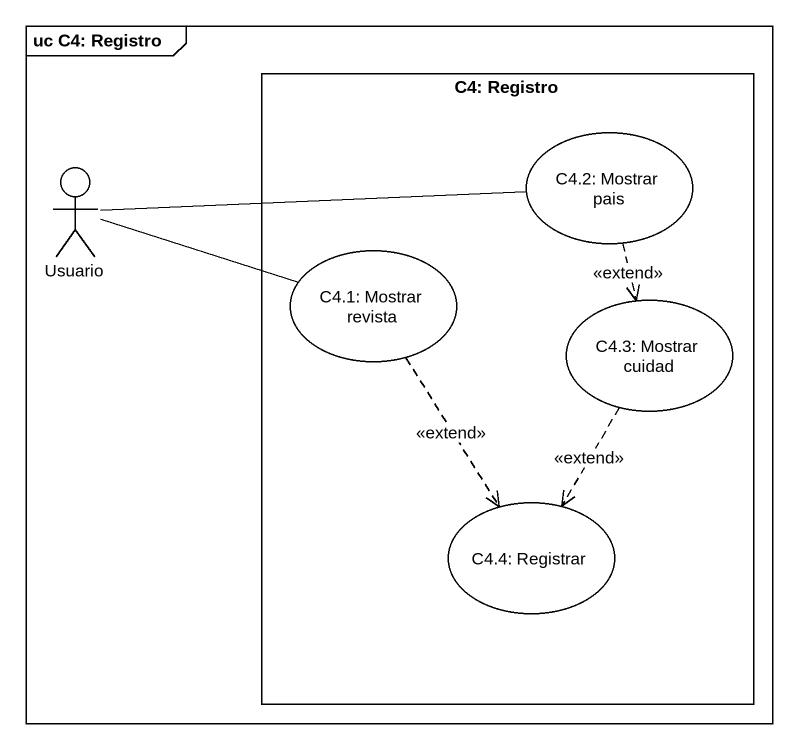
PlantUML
@startuml
mainframe uc C4: Registro
rectangle "C4: Registro" as C4_Registro {
  usecase "C4.2: Mostrar pais" as C4_2_Mostrar_pais
  usecase "C4.1: Mostrar revista" as C4_1_Mostrar_revista
  usecase "C4.3: Mostrar cuidad" as C4_3_Mostrar_cuidad
  usecase "C4.4: Registrar" as C4_4_Registrar
}
actor Usuario
Usuario -right- C4_2_Mostrar_pais
Usuario -right- C4_1_Mostrar_revista
C4_2_Mostrar_pais ..> C4_3_Mostrar_cuidad : <<extend>>
C4_1_Mostrar_revista ..> C4_4_Registrar : <<extend>>
C4_3_Mostrar_cuidad ..> C4_4_Registrar : <<extend>>
@enduml
